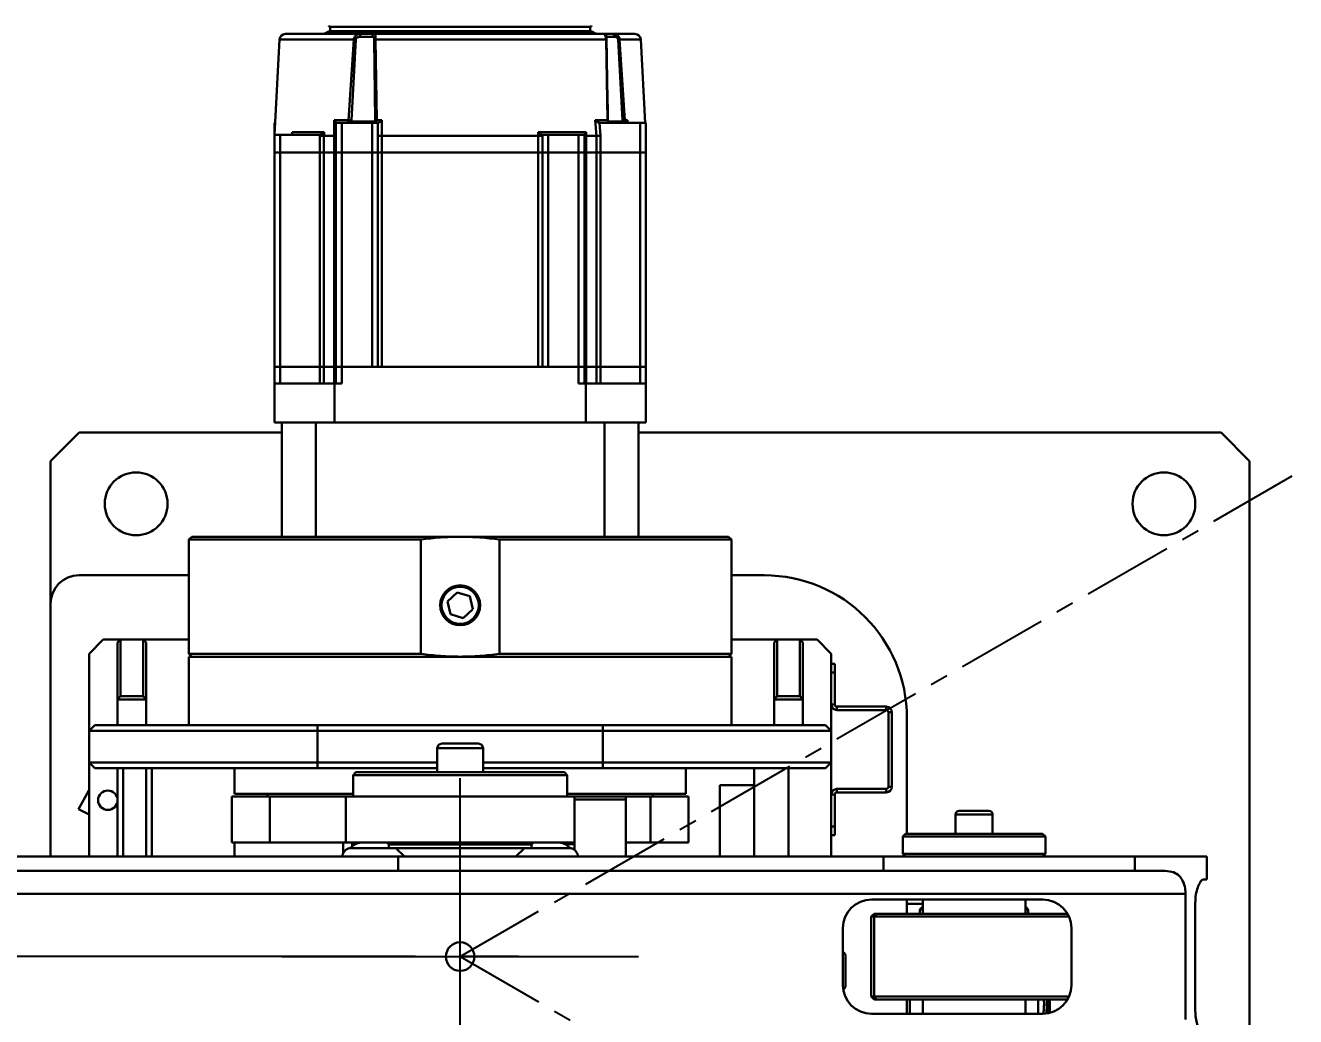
# Model space of a CAD drawing. Header units: millimetres. Extents: x 8 to 22425, y -1213 to 4973.
# Drawn here: x 17956.7 to 18401.6, y 1116.5 to 1463.5 of the extents above; entities that cross this region are included whole.
import ezdxf

# ---------------------------------------------------------------- set-up
doc = ezdxf.new("R2010")
doc.units = ezdxf.units.MM
doc.header["$PDSIZE"] = -1
doc.linetypes.add('CENTER', pattern=[50.8, 31.75, -6.35, 6.35, -6.35])
doc.styles.get("Standard").update_dxf_attribs({"font": 'hyswlongfangsong.ttf'})
doc.dimstyles.new('ISO-25', dxfattribs={"dimscale": 25, "dimtxt": 3.5, "dimasz": 1.6, "dimexe": 1.25, "dimexo": 0.625, "dimtad": 1, "dimdec": 0, "dimzin": 9, "dimdsep": 46, "dimtxsty": 'Standard', "dimcen": 2.5, "dimadec": 0, "dimazin": 2, "dimtfac": 1, "dimtdec": 0, "dimtofl": 0, "dimtmove": 0, "dimatfit": 3, "dimfxl": 1, "dimarcsym": 0})

# ---------------------------------------------------------------- blocks, each defined once
blk = doc.blocks.new('*D155')
at = {"color": 0, "lineweight": -2, "transparency": 16777216}
blk.add_line((17071.24, 1508.66), (16806.76, 1603.25), dxfattribs=at)
at = {"color": 0, "transparency": 16777216}
blk.add_solid([(16809, 1609.52), (16804.51, 1596.97), (16769.09, 1616.72)], dxfattribs=at)
at = {"layer": 'Defpoints', "color": 0, "transparency": 16777216}
for p in [(16769.09, 1616.72), (18108.99, 1137.54)]:
    blk.add_point(p, dxfattribs=at)
at = {"color": 0, "transparency": 16777216, "insert": (16977.82, 1605.13), "char_height": 87.5, "attachment_point": 5, "rotation": 340.3218}
blk.add_mtext('R1423', dxfattribs=at)
blk = doc.blocks.new('*D156')
at = {"color": 0, "lineweight": -2, "transparency": 16777216}
blk.add_line((18093.36, 1137.54), (17391.04, 1137.54), dxfattribs=at)
blk.add_arc((18108.99, 1137.54), 686.7, 33.33795, 176.66205, dxfattribs=at)
at = {"color": 0, "transparency": 16777216}
for points in [[(18688.36, 1518.43), (18677.01, 1511.43), (18703.68, 1480.89)], [(17430.12, 1177.33), (17416.79, 1177.72), (17422.29, 1137.54)]]:
    blk.add_solid(points, dxfattribs=at)
at = {"layer": 'Defpoints', "color": 0, "transparency": 16777216}
for p in [(19341.34, 1849.04), (18228.23, 1813.8), (18600.89, 1421.54), (18108.99, 1137.54), (18129.47, 1137.54)]:
    blk.add_point(p, dxfattribs=at)
at = {"color": 0, "transparency": 16777216, "insert": (17699.38, 1761.11), "char_height": 87.5, "attachment_point": 5, "rotation": 33.3}
blk.add_mtext('150°', dxfattribs=at)
blk = doc.blocks.new('*D157')
at = {"color": 0, "lineweight": -2, "transparency": 16777216}
blk.add_line((18093.36, 1137.54), (17395.92, 1137.54), dxfattribs=at)
blk.add_arc((18108.99, 1137.54), 681.81, 183.36185, 326.63815, dxfattribs=at)
at = {"color": 0, "transparency": 16777216}
for points in [[(17421.68, 1097.36), (17435.01, 1097.75), (17427.17, 1137.54)], [(18672.78, 766.09), (18684.12, 759.09), (18699.46, 796.63)]]:
    blk.add_solid(points, dxfattribs=at)
at = {"layer": 'Defpoints', "color": 0, "transparency": 16777216}
for p in [(18108.99, 1137.54), (18129.47, 1137.54), (18600.89, 853.54), (18227.38, 466.08), (19341.34, 426.04)]:
    blk.add_point(p, dxfattribs=at)
at = {"color": 0, "transparency": 16777216, "insert": (17761.79, 620.93), "char_height": 87.5, "attachment_point": 5, "rotation": 326.0959}
blk.add_mtext('150°', dxfattribs=at)
blk = doc.blocks.new('*D158')
at = {"color": 0, "lineweight": -2, "transparency": 16777216}
for p, q in [((17092, 1337.53), (17512.42, 1254.86)), ((18108.99, 1075.04), (18108.99, 1200.04)), ((18046.49, 1137.54), (18171.49, 1137.54))]:
    blk.add_line(p, q, dxfattribs=at)
at = {"color": 0, "transparency": 16777216}
blk.add_solid([(17513.7, 1261.4), (17511.13, 1248.32), (17551.66, 1247.14)], dxfattribs=at)
at = {"layer": 'Defpoints', "color": 0, "transparency": 16777216}
for p in [(17551.66, 1247.14), (18108.99, 1137.54)]:
    blk.add_point(p, dxfattribs=at)
at = {"color": 0, "transparency": 16777216, "insert": (17200.44, 1376.72), "char_height": 87.5, "attachment_point": 5, "rotation": 348.8745}
blk.add_mtext('R568', dxfattribs=at)

msp = doc.modelspace()

# ---------------------------------------------------------------- linework, layer by layer
at = {"color": 161, "linetype": 'Continuous', "lineweight": 30, "true_color": 0x67adff}
for p, q in [((18047.76, 1460.54), (18074.06, 1460.54)), ((18062.75, 1461.29), (18155.23, 1461.29)), ((18063.21, 1461.54), (18154.77, 1461.54)), ((18154.49, 1463.04), (18063.49, 1463.04)), ((18063.49, 1463.04), (18063.49, 1461.54)), ((18073.74, 1460.5), (18074.06, 1460.54)), ((18073.94, 1459.54), (18078.26, 1459.54)), ((18074.02, 1460.47), (18074.06, 1460.54)), ((18074.06, 1460.54), (18079.09, 1460.54)), ((18079.09, 1460.54), (18078.77, 1460.46)), ((18079.09, 1460.54), (18159.28, 1460.54)), ((18079.09, 1460.54), (18079.16, 1460.5)), ((18154.49, 1463.04), (18154.49, 1461.54)), ((18159.37, 1460.5), (18159.28, 1460.54)), ((18159.28, 1460.54), (18162.43, 1460.54)), ((18159.66, 1460.46), (18159.28, 1460.54)), ((18160.28, 1459.54), (18160.23, 1459.43)), ((18160.23, 1458.64), (18160.23, 1459.43)), ((18160.28, 1459.54), (18162.97, 1459.54)), ((18162.43, 1460.54), (18170.22, 1460.54)), ((18162.43, 1460.54), (18162.63, 1460.46)), ((18162.43, 1460.54), (18162.77, 1460.5)), ((18162.69, 1460.51), (18162.63, 1460.47)), ((18044.01, 1425.24), (18045.76, 1458.64)), ((18045.76, 1458.64), (18071.76, 1458.64)), ((18069.92, 1430.39), (18071.76, 1458.64)), ((18072.47, 1458.59), (18070.9, 1430.33)), ((18079.21, 1430.33), (18078.9, 1458.59)), ((18079.38, 1458.64), (18160.09, 1458.64)), ((18079.38, 1458.64), (18079.76, 1430.39)), ((18160.57, 1430.39), (18160.09, 1458.64)), ((18160.28, 1458.59), (18160.7, 1430.33)), ((18165.89, 1430.33), (18164.29, 1458.59)), ((18164.85, 1458.64), (18172.22, 1458.64)), ((18164.85, 1458.64), (18166.72, 1430.39)), ((18173.75, 1429.44), (18172.22, 1458.64)), ((18043.99, 1429.44), (18044.23, 1429.44)), ((18043.99, 1429.44), (18043.99, 1425.24)), ((18069.92, 1430.39), (18064.85, 1430.39)), ((18064.85, 1424.84), (18064.85, 1430.39)), ((18065.49, 1429.44), (18067.49, 1429.44)), ((18065.49, 1429.44), (18065.49, 1419.04)), ((18067.49, 1419.04), (18067.49, 1429.44)), ((18067.49, 1429.44), (18078.19, 1429.44)), ((18079.21, 1429.94), (18070.85, 1429.94)), ((18078.19, 1429.44), (18078.19, 1419.04)), ((18078.19, 1429.44), (18080.19, 1429.44)), ((18081.61, 1430.39), (18079.76, 1430.39)), ((18080.19, 1419.04), (18080.19, 1429.44)), ((18081.61, 1430.39), (18081.61, 1424.84)), ((18160.57, 1430.39), (18156.31, 1430.39)), ((18156.7, 1424.84), (18156.31, 1430.39)), ((18157.84, 1429.48), (18158.17, 1424.89)), ((18158.24, 1429.44), (18171.99, 1429.44)), ((18160.7, 1430.33), (18160.7, 1430.15)), ((18165.95, 1429.94), (18160.75, 1429.94)), ((18161.22, 1429.54), (18161.47, 1429.5)), ((18161.6, 1429.47), (18161.42, 1429.49)), ((18161.47, 1429.5), (18161.63, 1429.47)), ((18167.62, 1430.39), (18166.72, 1430.39)), ((18167.2, 1429.45), (18167.22, 1429.45)), ((18167.62, 1430.39), (18167.65, 1429.83)), ((18171.99, 1429.44), (18171.99, 1419.04)), ((18171.99, 1429.44), (18173.99, 1429.44)), ((18173.99, 1419.04), (18173.99, 1429.44)), ((18043.99, 1425.24), (18045.99, 1425.24)), ((18043.99, 1425.24), (18043.99, 1419.04)), ((18045.99, 1419.04), (18045.99, 1425.24)), ((18045.99, 1425.24), (18059.45, 1425.24)), ((18050.11, 1426.19), (18050.07, 1425.45)), ((18061.37, 1426.19), (18050.11, 1426.19)), ((18059.84, 1425.28), (18059.81, 1424.89)), ((18059.81, 1424.89), (18059.81, 1419.04)), ((18061.28, 1424.84), (18064.85, 1424.84)), ((18061.28, 1419.04), (18061.28, 1424.84)), ((18064.85, 1424.84), (18064.85, 1419.04)), ((18081.61, 1424.84), (18136.37, 1424.84)), ((18081.61, 1419.04), (18081.61, 1424.84)), ((18153.13, 1426.19), (18136.37, 1426.19)), ((18136.37, 1424.84), (18136.37, 1419.04)), ((18137.79, 1425.24), (18139.79, 1425.24)), ((18137.79, 1425.24), (18137.79, 1419.04)), ((18139.79, 1425.24), (18150.49, 1425.24)), ((18139.79, 1419.04), (18139.79, 1425.24)), ((18150.49, 1425.24), (18150.49, 1419.04)), ((18150.49, 1425.24), (18152.49, 1425.24)), ((18152.49, 1419.04), (18152.49, 1425.24)), ((18153.13, 1424.84), (18156.7, 1424.84)), ((18153.13, 1419.04), (18153.13, 1424.84)), ((18156.7, 1424.84), (18156.7, 1419.04)), ((18158.17, 1419.04), (18158.17, 1424.89)), ((18045.99, 1419.04), (18043.99, 1419.04)), ((18043.99, 1419.04), (18043.99, 1344.04)), ((18059.81, 1419.04), (18045.99, 1419.04)), ((18045.99, 1344.04), (18045.99, 1419.04)), ((18061.28, 1419.04), (18059.81, 1419.04)), ((18059.81, 1419.04), (18059.81, 1344.04)), ((18064.85, 1419.04), (18061.28, 1419.04)), ((18061.28, 1419.04), (18061.28, 1344.04)), ((18061.28, 1419.04), (18064.85, 1419.04)), ((18065.49, 1419.04), (18064.85, 1419.04)), ((18064.85, 1419.04), (18064.85, 1344.04)), ((18064.85, 1419.04), (18065.49, 1419.04)), ((18067.49, 1419.04), (18065.49, 1419.04)), ((18065.49, 1419.04), (18065.49, 1344.04)), ((18078.19, 1419.04), (18067.49, 1419.04)), ((18067.49, 1344.04), (18067.49, 1419.04)), ((18080.19, 1419.04), (18078.19, 1419.04)), ((18078.19, 1419.04), (18078.19, 1344.04)), ((18081.61, 1419.04), (18080.19, 1419.04)), ((18080.19, 1344.04), (18080.19, 1419.04)), ((18136.37, 1419.04), (18081.61, 1419.04)), ((18081.61, 1344.04), (18081.61, 1419.04)), ((18137.79, 1419.04), (18136.37, 1419.04)), ((18136.37, 1419.04), (18136.37, 1344.04)), ((18139.79, 1419.04), (18137.79, 1419.04)), ((18137.79, 1419.04), (18137.79, 1344.04)), ((18150.49, 1419.04), (18139.79, 1419.04)), ((18139.79, 1344.04), (18139.79, 1419.04)), ((18152.49, 1419.04), (18150.49, 1419.04)), ((18150.49, 1419.04), (18150.49, 1344.04)), ((18153.13, 1419.04), (18152.49, 1419.04)), ((18152.49, 1344.04), (18152.49, 1419.04)), ((18156.7, 1419.04), (18153.13, 1419.04)), ((18153.13, 1419.04), (18153.13, 1344.04)), ((18158.17, 1419.04), (18156.7, 1419.04)), ((18156.7, 1419.04), (18156.7, 1344.04)), ((18171.99, 1419.04), (18158.17, 1419.04)), ((18158.17, 1344.04), (18158.17, 1419.04)), ((18173.99, 1419.04), (18171.99, 1419.04)), ((18171.99, 1419.04), (18171.99, 1344.04)), ((18173.99, 1344.04), (18173.99, 1419.04)), ((18043.99, 1344.04), (18045.99, 1344.04)), ((18043.99, 1344.04), (18043.99, 1338.19)), ((18045.99, 1344.04), (18059.81, 1344.04)), ((18045.99, 1338.19), (18045.99, 1344.04)), ((18059.81, 1344.04), (18061.28, 1344.04)), ((18059.81, 1344.04), (18059.81, 1338.19)), ((18061.28, 1344.04), (18064.85, 1344.04)), ((18061.28, 1338.19), (18061.28, 1344.04)), ((18064.85, 1344.04), (18065.49, 1344.04)), ((18064.85, 1344.04), (18064.85, 1338.19)), ((18065.49, 1344.04), (18067.49, 1344.04)), ((18065.49, 1344.04), (18065.49, 1338.19)), ((18067.49, 1344.04), (18150.49, 1344.04)), ((18067.49, 1338.19), (18067.49, 1344.04)), ((18067.49, 1344.04), (18078.19, 1344.04)), ((18139.79, 1344.04), (18150.49, 1344.04)), ((18150.49, 1344.04), (18152.49, 1344.04)), ((18150.49, 1344.04), (18150.49, 1338.19)), ((18152.49, 1344.04), (18153.13, 1344.04)), ((18152.49, 1338.19), (18152.49, 1344.04)), ((18153.13, 1344.04), (18156.7, 1344.04)), ((18153.13, 1338.19), (18153.13, 1344.04)), ((18156.7, 1344.04), (18158.17, 1344.04)), ((18156.7, 1344.04), (18156.7, 1338.19)), ((18171.99, 1344.04), (18158.17, 1344.04)), ((18158.17, 1338.19), (18158.17, 1344.04)), ((18171.99, 1344.04), (18173.99, 1344.04)), ((18171.99, 1344.04), (18171.99, 1338.19)), ((18173.99, 1338.19), (18173.99, 1344.04)), ((18043.99, 1338.19), (18064.99, 1338.19)), ((18043.99, 1338.19), (18043.99, 1324.54)), ((18064.99, 1338.19), (18067.49, 1338.19)), ((18064.99, 1324.54), (18064.99, 1338.19)), ((18150.49, 1338.19), (18152.99, 1338.19)), ((18152.99, 1338.19), (18173.99, 1338.19)), ((18152.99, 1338.19), (18152.99, 1324.54)), ((18173.99, 1324.54), (18173.99, 1338.19)), ((18048.04, 1324.54), (18043.99, 1324.54)), ((18046.49, 1284.54), (18046.49, 1324.54)), ((18048.04, 1324.54), (18052.6, 1324.54)), ((18064.99, 1324.54), (18052.6, 1324.54)), ((18058.49, 1324.54), (18058.49, 1284.54)), ((18064.99, 1324.54), (18152.99, 1324.54)), ((18165.38, 1324.54), (18152.99, 1324.54)), ((18159.49, 1284.54), (18159.49, 1324.54)), ((18165.38, 1324.54), (18169.94, 1324.54)), ((18173.99, 1324.54), (18169.94, 1324.54)), ((18171.49, 1324.54), (18171.49, 1284.54)), ((17975.49, 1321.04), (17965.49, 1311.04)), ((18046.49, 1321.04), (17975.49, 1321.04)), ((18375.49, 1321.04), (18171.49, 1321.04)), ((18385.49, 1311.04), (18375.49, 1321.04)), ((17965.49, 1311.04), (17965.49, 1261.04)), ((18385.49, 1073.54), (18385.49, 1311.04)), ((18014.99, 1284.54), (18013.99, 1283.54)), ((18013.99, 1283.54), (18013.99, 1243.54)), ((18095.24, 1283.54), (18013.99, 1283.54)), ((18014.99, 1284.54), (18108.99, 1284.54)), ((18095.24, 1283.54), (18095.24, 1243.54)), ((18108.99, 1284.54), (18202.99, 1284.54)), ((18203.99, 1283.54), (18122.74, 1283.54)), ((18122.74, 1243.54), (18122.74, 1283.54)), ((18203.99, 1283.54), (18202.99, 1284.54)), ((18203.99, 1243.54), (18203.99, 1283.54)), ((18013.99, 1271.04), (17975.49, 1271.04)), ((18215.49, 1271.04), (18203.99, 1271.04)), ((18107.97, 1265.04), (18104.58, 1261.91)), ((18112.38, 1263.67), (18107.97, 1265.04)), ((18113.4, 1259.17), (18112.38, 1263.67)), ((17965.49, 1261.04), (17965.49, 1172.54)), ((18104.58, 1261.91), (18105.6, 1257.4)), ((18110.01, 1256.03), (18113.4, 1259.17)), ((18105.6, 1257.4), (18110.01, 1256.03)), ((17983.99, 1248.54), (17978.99, 1243.54)), ((18013.99, 1248.54), (17983.99, 1248.54)), ((17988.99, 1247.53), (17989.99, 1248.54)), ((17988.99, 1227.53), (17988.99, 1247.53)), ((17989.99, 1248.54), (17989.99, 1228.68)), ((17989.99, 1248.54), (17997.99, 1248.54)), ((17997.99, 1248.54), (17998.99, 1247.53)), ((17997.99, 1228.68), (17997.99, 1248.54)), ((17998.99, 1247.53), (17998.99, 1227.53)), ((18233.99, 1248.54), (18203.99, 1248.54)), ((18218.99, 1247.53), (18219.99, 1248.54)), ((18218.99, 1227.53), (18218.99, 1247.53)), ((18219.99, 1248.54), (18219.99, 1228.68)), ((18219.99, 1248.54), (18227.99, 1248.54)), ((18227.99, 1248.54), (18228.99, 1247.53)), ((18227.99, 1228.68), (18227.99, 1248.54)), ((18228.99, 1247.53), (18228.99, 1227.53)), ((18238.99, 1243.54), (18233.99, 1248.54)), ((17978.99, 1243.54), (17978.99, 1216.54)), ((18013.99, 1243.54), (18014.99, 1242.54)), ((18013.99, 1243.54), (18095.24, 1243.54)), ((18013.99, 1242.54), (18013.99, 1218.54)), ((18173.05, 1242.54), (18013.99, 1242.54)), ((18122.74, 1243.54), (18203.99, 1243.54)), ((18203.99, 1242.54), (18173.05, 1242.54)), ((18202.99, 1242.54), (18203.99, 1243.54)), ((18203.99, 1218.54), (18203.99, 1242.54)), ((18238.99, 1216.54), (18238.99, 1243.54)), ((18238.99, 1240.04), (18240.19, 1240.04)), ((18240.19, 1237.04), (18238.99, 1237.04)), ((18240.19, 1240.04), (18240.19, 1237.04)), ((18240.19, 1225.78), (18240.19, 1237.04)), ((17989, 1227.54), (17989.99, 1228.68)), ((17989.99, 1228.68), (17997.99, 1228.68)), ((17997.99, 1228.68), (17998.98, 1227.54)), ((18219, 1227.54), (18219.99, 1228.68)), ((18219.99, 1228.68), (18227.99, 1228.68)), ((18227.99, 1228.68), (18228.98, 1227.54)), ((17989, 1227.54), (17988.99, 1227.53)), ((17988.99, 1218.54), (17988.99, 1227.53)), ((17998.98, 1227.54), (17989, 1227.54)), ((17998.99, 1227.53), (17998.98, 1227.54)), ((17998.99, 1218.54), (17998.99, 1227.53)), ((18219, 1227.54), (18218.99, 1227.53)), ((18218.99, 1218.54), (18218.99, 1227.53)), ((18228.98, 1227.54), (18219, 1227.54)), ((18228.99, 1227.53), (18228.98, 1227.54)), ((18228.99, 1218.54), (18228.99, 1227.53)), ((18238.99, 1225.78), (18240.19, 1225.78)), ((18240.93, 1225.04), (18240.93, 1223.84)), ((18258.25, 1225.04), (18240.93, 1225.04)), ((18258.25, 1223.84), (18240.93, 1223.84)), ((18258.25, 1223.84), (18258.25, 1225.04)), ((18260.19, 1223.1), (18258.99, 1223.1)), ((18258.99, 1196.98), (18258.99, 1223.1)), ((18260.19, 1196.98), (18260.19, 1223.1)), ((18265.49, 1180.54), (18265.49, 1221.04)), ((17980.99, 1218.54), (17978.99, 1216.54)), ((17978.99, 1205.54), (17978.99, 1216.54)), ((18058.99, 1216.54), (17978.99, 1216.54)), ((17980.99, 1218.54), (18058.99, 1218.54)), ((18058.99, 1218.54), (18158.99, 1218.54)), ((18058.99, 1218.54), (18058.99, 1216.54)), ((18058.99, 1216.54), (18058.99, 1205.54)), ((18158.99, 1216.54), (18058.99, 1216.54)), ((18158.99, 1218.54), (18158.99, 1216.54)), ((18158.99, 1218.54), (18236.99, 1218.54)), ((18158.99, 1205.54), (18158.99, 1216.54)), ((18238.99, 1216.54), (18158.99, 1216.54)), ((18236.99, 1218.54), (18238.99, 1216.54)), ((18238.99, 1216.54), (18238.99, 1205.54)), ((18100.99, 1210.52), (18100.99, 1202.09)), ((18116.99, 1210.52), (18100.99, 1210.52)), ((18102.56, 1212.09), (18115.42, 1212.09)), ((18116.99, 1202.09), (18116.99, 1210.52)), ((17978.99, 1205.54), (17978.99, 1172.54)), ((17978.99, 1205.54), (18058.99, 1205.54)), ((17978.99, 1205.54), (17980.99, 1203.54)), ((18058.99, 1203.54), (17980.99, 1203.54)), ((17988.99, 1172.54), (17988.99, 1203.54)), ((17990.99, 1203.54), (17990.99, 1172.54)), ((17998.99, 1172.54), (17998.99, 1203.54)), ((18000.99, 1203.54), (18000.99, 1172.54)), ((18029.99, 1203.54), (18029.99, 1194.54)), ((18058.99, 1205.54), (18100.99, 1205.54)), ((18058.99, 1205.54), (18058.99, 1203.54)), ((18100.99, 1203.54), (18058.99, 1203.54)), ((18072.49, 1202.09), (18071.49, 1201.09)), ((18072.49, 1202.09), (18112.79, 1202.09)), ((18112.79, 1202.09), (18145.49, 1202.09)), ((18116.99, 1205.54), (18158.99, 1205.54)), ((18158.99, 1203.54), (18116.99, 1203.54)), ((18146.49, 1201.09), (18145.49, 1202.09)), ((18158.99, 1205.54), (18158.99, 1203.54)), ((18158.99, 1205.54), (18238.99, 1205.54)), ((18236.99, 1203.54), (18158.99, 1203.54)), ((18187.99, 1194.54), (18187.99, 1203.54)), ((18211.99, 1203.54), (18211.99, 1172.54)), ((18223.99, 1203.54), (18223.99, 1172.54)), ((18238.99, 1205.54), (18236.99, 1203.54)), ((18238.99, 1172.54), (18238.99, 1205.54)), ((18071.49, 1201.09), (18071.49, 1193.54)), ((18112.9, 1201.09), (18071.49, 1201.09)), ((18146.49, 1201.09), (18112.9, 1201.09)), ((18146.49, 1193.54), (18146.49, 1201.09)), ((18199.99, 1172.54), (18199.99, 1197.54)), ((18199.99, 1197.54), (18211.99, 1197.54)), ((18211.99, 1172.54), (18211.99, 1197.54)), ((18258.99, 1196.98), (18260.19, 1196.98)), ((18028.99, 1177.54), (18028.99, 1193.54)), ((18028.99, 1193.54), (18042.32, 1193.54)), ((18071.49, 1194.54), (18029.99, 1194.54)), ((18041.49, 1194.54), (18041.49, 1193.54)), ((18042.32, 1193.54), (18042.32, 1177.54)), ((18042.32, 1193.54), (18068.99, 1193.54)), ((18068.99, 1177.54), (18068.99, 1193.54)), ((18068.99, 1193.54), (18148.99, 1193.54)), ((18162.26, 1194.54), (18146.49, 1194.54)), ((18148.99, 1193.54), (18148.99, 1177.54)), ((18148.99, 1193.54), (18166.99, 1193.54)), ((18166.99, 1192.54), (18148.99, 1192.54)), ((18187.99, 1194.54), (18162.26, 1194.54)), ((18175.66, 1193.54), (18166.99, 1193.54)), ((18166.99, 1193.54), (18166.99, 1192.54)), ((18166.99, 1192.54), (18166.99, 1172.54)), ((18175.66, 1177.54), (18175.66, 1193.54)), ((18175.66, 1193.54), (18188.99, 1193.54)), ((18176.49, 1193.54), (18176.49, 1194.54)), ((18188.99, 1193.54), (18188.99, 1177.54)), ((18240.19, 1194.3), (18238.99, 1194.3)), ((18240.19, 1183.04), (18240.19, 1194.3)), ((18240.93, 1196.24), (18240.93, 1195.04)), ((18240.93, 1196.24), (18258.25, 1196.24)), ((18240.93, 1195.04), (18258.25, 1195.04)), ((18258.25, 1195.04), (18258.25, 1196.24)), ((17975.34, 1189.14), (17978.99, 1187.28)), ((18283.76, 1188.54), (18289.93, 1188.54)), ((18289.93, 1188.54), (18294.22, 1188.54)), ((18282.49, 1187.27), (18282.49, 1180.54)), ((18290.16, 1187.27), (18282.49, 1187.27)), ((18295.49, 1187.27), (18290.16, 1187.27)), ((18295.49, 1180.54), (18295.49, 1187.27)), ((18238.99, 1183.04), (18240.19, 1183.04)), ((18240.19, 1180.04), (18238.99, 1180.04)), ((18240.19, 1183.04), (18240.19, 1180.04)), ((18264.99, 1180.54), (18263.99, 1179.54)), ((18263.99, 1179.54), (18263.99, 1173.54)), ((18308.48, 1179.54), (18263.99, 1179.54)), ((18264.99, 1180.54), (18307.7, 1180.54)), ((18307.7, 1180.54), (18312.99, 1180.54)), ((18313.99, 1179.54), (18308.48, 1179.54)), ((18313.99, 1179.54), (18312.99, 1180.54)), ((18313.99, 1173.54), (18313.99, 1179.54)), ((18042.32, 1177.54), (18028.99, 1177.54)), ((18029.99, 1177.54), (18029.99, 1172.54)), ((18042.32, 1177.54), (18068.99, 1177.54)), ((18068.04, 1173.58), (18068.04, 1177.54)), ((18148.99, 1177.54), (18068.99, 1177.54)), ((18070.26, 1175.54), (18083.99, 1175.54)), ((18070.99, 1176.94), (18072.23, 1176.6)), ((18072.37, 1176.94), (18070.99, 1176.94)), ((18071.15, 1176.15), (18071.15, 1177.54)), ((18083.99, 1176.74), (18083.99, 1175.54)), ((18133.99, 1176.74), (18083.99, 1176.74)), ((18133.99, 1175.54), (18083.99, 1175.54)), ((18086.49, 1175.54), (18089.49, 1172.54)), ((18128.49, 1172.54), (18131.49, 1175.54)), ((18133.99, 1175.54), (18133.99, 1176.74)), ((18133.99, 1175.54), (18147.72, 1175.54)), ((18145.6, 1176.94), (18146.58, 1176.94)), ((18146.58, 1176.94), (18148.99, 1176.94)), ((18148.99, 1177.54), (18148.99, 1174.98)), ((18175.66, 1177.54), (18166.99, 1177.54)), ((18188.99, 1177.54), (18175.66, 1177.54)), ((17406.45, 1172.54), (18087.29, 1172.54)), ((18087.29, 1167.54), (18087.29, 1172.54)), ((18087.29, 1172.54), (18257.29, 1172.54)), ((18257.29, 1167.54), (18257.29, 1172.54)), ((18257.29, 1172.54), (18345.28, 1172.54)), ((18263.99, 1173.54), (18264.99, 1172.54)), ((18263.99, 1173.54), (18308.48, 1173.54)), ((18308.48, 1173.54), (18313.99, 1173.54)), ((18312.99, 1172.54), (18313.99, 1173.54)), ((18345.28, 1167.54), (18345.28, 1172.54)), ((18345.28, 1172.54), (18370.49, 1172.54)), ((18370.49, 1164.54), (18370.49, 1172.54)), ((17436.03, 1167.54), (18087.29, 1167.54)), ((18087.29, 1167.54), (18257.29, 1167.54)), ((18257.29, 1167.54), (18345.28, 1167.54)), ((18345.28, 1167.54), (18355.96, 1167.54)), ((18370.49, 1164.54), (18369.3, 1164.54)), ((17390.53, 1159.54), (18363.06, 1159.54)), ((18313.06, 1157.54), (18253.06, 1157.54)), ((18265.49, 1152.54), (18265.49, 1157.54)), ((18270.99, 1157.54), (18270.99, 1152.54)), ((18306.99, 1152.54), (18306.99, 1157.54)), ((18363.06, 1159.54), (18363.06, 1115.54)), ((18253.99, 1152.54), (18252.99, 1151.54)), ((18254.99, 1152.54), (18253.99, 1151.54)), ((18253.99, 1152.54), (18254.99, 1152.54)), ((18254.99, 1152.54), (18321.72, 1152.54)), ((18265.49, 1156.04), (18270.99, 1156.04)), ((18270.99, 1155.04), (18269.99, 1154.04)), ((18269.99, 1154.04), (18269.99, 1152.54)), ((18270.99, 1154.04), (18269.99, 1154.04)), ((18307.99, 1154.04), (18306.99, 1155.04)), ((18307.99, 1154.04), (18306.99, 1154.04)), ((18307.99, 1152.54), (18307.99, 1154.04)), ((18366.49, 1156.54), (18366.49, 1118.54)), ((18252.99, 1151.54), (18252.99, 1123.54)), ((18253.99, 1151.54), (18252.99, 1151.54)), ((18253.99, 1151.54), (18253.99, 1123.54)), ((18322.23, 1151.54), (18253.99, 1151.54)), ((18243.06, 1147.54), (18243.06, 1127.54)), ((18323.06, 1127.54), (18323.06, 1147.54)), ((18108.99, 1137.54), (18129.47, 1137.54)), ((18243.99, 1137.77), (18243.99, 1127.31)), ((18252.99, 1123.54), (18253.99, 1122.54)), ((18252.99, 1123.54), (18253.99, 1123.54)), ((18253.99, 1123.54), (18254.99, 1122.54)), ((18253.99, 1123.54), (18322.23, 1123.54)), ((18254.99, 1122.54), (18253.99, 1122.54)), ((18321.72, 1122.54), (18254.99, 1122.54)), ((18265.49, 1117.54), (18265.49, 1122.54)), ((18266.49, 1122.54), (18266.49, 1117.54)), ((18270.99, 1122.54), (18270.99, 1117.54)), ((18306.99, 1117.54), (18306.99, 1122.54)), ((18311.49, 1117.54), (18311.49, 1122.54)), ((18315.49, 1117.84), (18315.49, 1122.54)), ((18253.06, 1117.54), (18313.06, 1117.54))]:
    msp.add_line(p, q, dxfattribs=at)
at = {"color": 1, "linetype": 'CENTER'}
for q in [(18600.89, 1421.54), (18600.89, 853.54)]:
    msp.add_line((18108.99, 1137.54), q, dxfattribs=at)
at = {"color": 161, "linetype": 'Continuous', "lineweight": 30, "true_color": 0x67adff, "flags": 128}
for points in [[(18061.37, 1426.19), (18061.32, 1425.43), (18061.28, 1424.84)], [(18136.37, 1426.19), (18136.37, 1425.43), (18136.37, 1424.84)], [(17978.99, 1195.87), (17978.87, 1195.66), (17975.34, 1189.14)]]:
    msp.add_lwpolyline(points, dxfattribs=at)
at = {"color": 161, "linetype": 'Continuous', "lineweight": 30, "true_color": 0x67adff}
for centre, radius in [((17995.49, 1296.04), 11), ((18355.49, 1296.04), 11), ((18108.99, 1260.54), 7), ((18108.99, 1260.54), 6.5), ((17985.58, 1192.29), 3.4), ((18108.99, 1137.54), 5)]:
    msp.add_circle(centre, radius, dxfattribs=at)
at = {"lineweight": 30}
msp.add_arc((18108.99, 1137.54), 568, 30, 330, dxfattribs=at)
at = {"color": 161, "linetype": 'Continuous', "lineweight": 30, "true_color": 0x67adff}
for centre, radius, start, end in [((18047.76, 1458.54), 2, 90, 177), ((18060.12, 1465.54), 5, 270, 301.7883), ((18065.39, 1457.04), 5, 115.8419, 121.7883), ((18063.49, 1463.54), 0.5, 180, 270), ((18154.49, 1463.54), 0.5, 270, 0), ((18152.59, 1457.04), 5, 58.2117, 64.1581), ((18157.86, 1465.54), 5, 238.2117, 270), ((18170.22, 1458.54), 2, 3, 90), ((17975.49, 1261.04), 10, 90, 180), ((18215.49, 1221.04), 50, 0, 90), ((18240.93, 1225.78), 1.94, 180, 270), ((18240.93, 1225.78), 0.737, 180, 270), ((18258.25, 1223.1), 1.94, 0, 90), ((18258.25, 1223.1), 0.737, 0, 90), ((18102.56, 1210.52), 1.57, 90, 180), ((18115.42, 1210.52), 1.57, 0, 90), ((18258.25, 1196.98), 0.737, 270, 0), ((18258.25, 1196.98), 1.94, 270, 0), ((18240.93, 1194.3), 1.94, 90, 180), ((18240.93, 1194.3), 0.737, 90, 180), ((18283.76, 1187.27), 1.27, 90, 180), ((18294.22, 1187.27), 1.27, 0, 90), ((18071.26, 1172.04), 3.64, 106.0288, 172.1844), ((18074.99, 1171.54), 6, 90, 138.1897), ((18084.71, 1178.51), 1.78, 213.3187, 270), ((18090.85, 1178.06), 1.32, 203.1208, 265.5504), ((18133.26, 1178.51), 1.77, 270, 326.6813), ((18142.99, 1171.54), 6, 41.8103, 90), ((18146.72, 1172.04), 3.64, 7.8156, 73.9712), ((18253.06, 1147.54), 10, 90, 180), ((18313.06, 1147.54), 10, 0, 90), ((18242.72, 1137.77), 1.27, 0, 74.2411), ((18253.06, 1127.54), 10, 180, 270), ((18242.72, 1127.31), 1.27, 290.5653, 0), ((18313.06, 1127.54), 10, 270, 0), ((18284.99, 1121.04), 28.5, 352.9459, 3.017), ((18284.99, 1121.04), 29.5, 353.3336, 2.9146), ((18284.99, 1121.04), 30, 353.5927, 2.866)]:
    msp.add_arc(centre, radius, start, end, dxfattribs=at)
for points, knots in [([(18071.76, 1458.64), (18071.78, 1458.81), (18071.83, 1459.16), (18072.05, 1459.59), (18072.34, 1459.94), (18072.75, 1460.25), (18073.23, 1460.46), (18073.6, 1460.49), (18073.74, 1460.5)], [0, 0, 0, 0, 0.166157, 0.334514, 0.477452, 0.624386, 0.859846, 1, 1, 1, 1]), ([(18072.47, 1458.59), (18072.48, 1458.66), (18072.5, 1458.79), (18072.59, 1458.98), (18072.72, 1459.15), (18072.97, 1459.35), (18073.39, 1459.51), (18073.75, 1459.53), (18073.94, 1459.54)], [0, 0, 0, 0, 0.102707, 0.2073371, 0.321204, 0.439273, 0.6946996, 1, 1, 1, 1]), ([(18074.03, 1460.47), (18073.99, 1460.49), (18073.93, 1460.51), (18073.86, 1460.51), (18073.85, 1460.51)], [0, 0, 0, 0, 0.818422, 1, 1, 1, 1]), ([(18073.94, 1459.54), (18073.95, 1459.67), (18073.95, 1459.93), (18073.98, 1460.25), (18074, 1460.44), (18074.02, 1460.47), (18074.02, 1460.47)], [0, 0, 0, 0, 0.324901, 0.649769, 0.97466, 1, 1, 1, 1]), ([(18078.77, 1460.46), (18078.68, 1460.4), (18078.48, 1460.27), (18078.29, 1459.93), (18078.27, 1459.67), (18078.26, 1459.54)], [0, 0, 0, 0, 0.333338, 0.666666, 1, 1, 1, 1]), ([(18078.9, 1458.59), (18078.89, 1458.68), (18078.88, 1458.85), (18078.84, 1459.07), (18078.77, 1459.24), (18078.67, 1459.4), (18078.5, 1459.52), (18078.34, 1459.53), (18078.26, 1459.54)], [0, 0, 0, 0, 0.137865, 0.270342, 0.391768, 0.521555, 0.742412, 1, 1, 1, 1]), ([(18079.18, 1460.52), (18079.12, 1460.52), (18078.99, 1460.52), (18078.85, 1460.49), (18078.79, 1460.47)], [0, 0, 0, 0, 0.488648, 1, 1, 1, 1]), ([(18079.16, 1460.5), (18079.19, 1460.49), (18079.27, 1460.46), (18079.33, 1460.25), (18079.36, 1459.91), (18079.37, 1459.54), (18079.38, 1459.11), (18079.38, 1458.8), (18079.38, 1458.64)], [0, 0, 0, 0, 0.139222, 0.375437, 0.537424, 0.694095, 0.847531, 1, 1, 1, 1]), ([(18159.65, 1460.47), (18159.59, 1460.49), (18159.49, 1460.52), (18159.4, 1460.52), (18159.35, 1460.52)], [0, 0, 0, 0, 0.511868, 1, 1, 1, 1]), ([(18160.09, 1458.64), (18160.08, 1458.81), (18160.06, 1459.16), (18159.96, 1459.59), (18159.83, 1459.94), (18159.67, 1460.25), (18159.49, 1460.46), (18159.4, 1460.49), (18159.37, 1460.5)], [0, 0, 0, 0, 0.166138, 0.334482, 0.477401, 0.624332, 0.859792, 1, 1, 1, 1]), ([(18160.28, 1459.54), (18160.26, 1459.67), (18160.23, 1459.93), (18160, 1460.27), (18159.78, 1460.4), (18159.66, 1460.46)], [0, 0, 0, 0, 0.3333399, 0.6666764, 1, 1, 1, 1]), ([(18160.28, 1458.61), (18160.28, 1458.75), (18160.27, 1459), (18160.25, 1459.27), (18160.23, 1459.41), (18160.23, 1459.42), (18160.23, 1459.43)], [0, 0, 0, 0, 0.301848, 0.565379, 0.798291, 1, 1, 1, 1]), ([(18162.63, 1460.46), (18162.7, 1460.4), (18162.82, 1460.27), (18162.95, 1459.93), (18162.96, 1459.67), (18162.97, 1459.54)], [0, 0, 0, 0, 0.333345, 0.666665, 1, 1, 1, 1]), ([(18162.77, 1460.5), (18162.9, 1460.49), (18163.28, 1460.46), (18163.79, 1460.25), (18164.26, 1459.91), (18164.57, 1459.54), (18164.79, 1459.11), (18164.83, 1458.8), (18164.85, 1458.64)], [0, 0, 0, 0, 0.136487, 0.373462, 0.535956, 0.693129, 0.847046, 1, 1, 1, 1]), ([(18164.29, 1458.59), (18164.28, 1458.68), (18164.25, 1458.85), (18164.12, 1459.07), (18163.96, 1459.24), (18163.72, 1459.4), (18163.37, 1459.52), (18163.11, 1459.53), (18162.97, 1459.54)], [0, 0, 0, 0, 0.137862, 0.27034, 0.391766, 0.521566, 0.74242, 1, 1, 1, 1]), ([(18072.47, 1458.59), (18072.41, 1458.6), (18072.28, 1458.61), (18072.1, 1458.62), (18071.92, 1458.63), (18071.81, 1458.64), (18071.76, 1458.64)], [0, 0, 0, 0, 0.247896, 0.500008, 0.752133, 1, 1, 1, 1]), ([(18078.9, 1458.59), (18078.92, 1458.6), (18078.97, 1458.61), (18079.08, 1458.62), (18079.21, 1458.63), (18079.32, 1458.64), (18079.38, 1458.64)], [0, 0, 0, 0, 0.247788, 0.499995, 0.752238, 1, 1, 1, 1]), ([(18160.27, 1458.61), (18160.27, 1458.61), (18160.26, 1458.62), (18160.2, 1458.63), (18160.13, 1458.64), (18160.09, 1458.64)], [0, 0, 0, 0, 0.2552, 0.630756, 1, 1, 1, 1]), ([(18160.28, 1458.59), (18160.29, 1458.6), (18160.29, 1458.6), (18160.28, 1458.61), (18160.27, 1458.61)], [0, 0, 0, 0, 0.754161, 1, 1, 1, 1]), ([(18160.77, 1430.36), (18160.68, 1434.62), (18160.46, 1444.04), (18160.34, 1453.46), (18160.28, 1458.61)], [0, 0, 0, 0, 0.452506, 1, 1, 1, 1]), ([(18164.29, 1458.59), (18164.35, 1458.6), (18164.47, 1458.61), (18164.62, 1458.62), (18164.76, 1458.63), (18164.82, 1458.64), (18164.85, 1458.64)], [0, 0, 0, 0, 0.247729, 0.499962, 0.7522, 1, 1, 1, 1]), ([(18064.85, 1430.39), (18065.03, 1430.19), (18065.3, 1429.9), (18065.46, 1429.6), (18065.48, 1429.52), (18065.49, 1429.48)], [0, 0, 0, 0, 0.54514, 0.792178, 1, 1, 1, 1]), ([(18069.88, 1429.47), (18069.86, 1429.47), (18069.81, 1429.49), (18069.77, 1429.6), (18069.77, 1429.76), (18069.79, 1429.9), (18069.82, 1430.04), (18069.85, 1430.14), (18069.87, 1430.19)], [0, 0, 0, 0, 0.194459, 0.505441, 0.647337, 0.774043, 0.887833, 1, 1, 1, 1]), ([(18069.87, 1430.19), (18069.88, 1430.22), (18069.9, 1430.29), (18069.91, 1430.35), (18069.92, 1430.39)], [0, 0, 0, 0, 0.5092701, 1, 1, 1, 1]), ([(18070.85, 1429.94), (18070.77, 1429.96), (18070.61, 1430.01), (18070.34, 1430.09), (18070.09, 1430.15), (18069.94, 1430.18), (18069.87, 1430.19)], [0, 0, 0, 0, 0.245445, 0.49999, 0.754537, 1, 1, 1, 1]), ([(18070.9, 1430.33), (18070.82, 1430.34), (18070.66, 1430.35), (18070.39, 1430.36), (18070.13, 1430.38), (18069.99, 1430.38), (18069.92, 1430.39)], [0, 0, 0, 0, 0.246172, 0.499996, 0.753816, 1, 1, 1, 1]), ([(18070.85, 1429.94), (18070.82, 1429.9), (18070.76, 1429.82), (18070.62, 1429.68), (18070.38, 1429.5), (18070.19, 1429.49), (18070.07, 1429.47)], [0, 0, 0, 0, 0.117058, 0.241464, 0.517927, 1, 1, 1, 1]), ([(18070.9, 1430.33), (18070.9, 1430.26), (18070.89, 1430.13), (18070.86, 1430), (18070.85, 1429.94)], [0, 0, 0, 0, 0.561171, 1, 1, 1, 1]), ([(18078.62, 1429.44), (18078.79, 1429.45), (18079.1, 1429.47), (18079.44, 1429.61), (18079.63, 1429.76), (18079.73, 1429.9), (18079.78, 1430.04), (18079.78, 1430.14), (18079.77, 1430.19)], [0, 0, 0, 0, 0.325926, 0.578561, 0.700014, 0.807554, 0.907289, 1, 1, 1, 1]), ([(18078.62, 1429.44), (18078.73, 1429.44), (18078.94, 1429.45), (18079.08, 1429.61), (18079.15, 1429.68)], [0, 0, 0, 0, 0.544098, 1, 1, 1, 1]), ([(18079.15, 1429.68), (18079.17, 1429.72), (18079.21, 1429.79), (18079.21, 1429.89), (18079.21, 1429.94)], [0, 0, 0, 0, 0.523838, 1, 1, 1, 1]), ([(18079.21, 1430.33), (18079.22, 1430.34), (18079.24, 1430.35), (18079.36, 1430.36), (18079.53, 1430.38), (18079.68, 1430.38), (18079.76, 1430.39)], [0, 0, 0, 0, 0.246153, 0.499971, 0.753821, 1, 1, 1, 1]), ([(18079.21, 1429.94), (18079.21, 1430.01), (18079.21, 1430.14), (18079.21, 1430.28), (18079.21, 1430.33)], [0, 0, 0, 0, 0.558565, 1, 1, 1, 1]), ([(18079.21, 1429.94), (18079.22, 1429.96), (18079.24, 1430.01), (18079.37, 1430.09), (18079.54, 1430.15), (18079.7, 1430.18), (18079.77, 1430.19)], [0, 0, 0, 0, 0.2454309, 0.4999871, 0.7545648, 1, 1, 1, 1]), ([(18079.76, 1430.39), (18079.76, 1430.35), (18079.76, 1430.29), (18079.77, 1430.22), (18079.77, 1430.19)], [0, 0, 0, 0, 0.490718, 1, 1, 1, 1]), ([(18080.31, 1429.44), (18080.34, 1429.44), (18080.4, 1429.45), (18080.53, 1429.5), (18080.68, 1429.58), (18080.9, 1429.73), (18081.24, 1429.99), (18081.47, 1430.24), (18081.61, 1430.39)], [0, 0, 0, 0, 0.0970149, 0.2000777, 0.3114626, 0.4329845, 0.6629153, 1, 1, 1, 1]), ([(18156.31, 1430.39), (18156.54, 1430.19), (18156.87, 1429.9), (18157.43, 1429.6), (18157.71, 1429.52), (18157.84, 1429.48)], [0, 0, 0, 0, 0.5451332, 0.792191, 1, 1, 1, 1]), ([(18157.84, 1429.48), (18157.91, 1429.47), (18158.04, 1429.44), (18158.18, 1429.44), (18158.24, 1429.44)], [0, 0, 0, 0, 0.556058, 1, 1, 1, 1]), ([(18160.57, 1430.19), (18160.57, 1430.22), (18160.57, 1430.29), (18160.57, 1430.35), (18160.57, 1430.39)], [0, 0, 0, 0, 0.509247, 1, 1, 1, 1]), ([(18160.7, 1430.33), (18160.72, 1430.34), (18160.78, 1430.35), (18160.78, 1430.36), (18160.71, 1430.38), (18160.62, 1430.38), (18160.57, 1430.39)], [0, 0, 0, 0, 0.246155, 0.500017, 0.753861, 1, 1, 1, 1]), ([(18160.79, 1430.01), (18160.79, 1430.04), (18160.8, 1430.09), (18160.72, 1430.15), (18160.62, 1430.18), (18160.57, 1430.19)], [0, 0, 0, 0, 0.337376, 0.674714, 1, 1, 1, 1]), ([(18161.42, 1429.49), (18161.39, 1429.49), (18161.22, 1429.5), (18161, 1429.61), (18160.78, 1429.76), (18160.66, 1429.9), (18160.59, 1430.04), (18160.58, 1430.14), (18160.57, 1430.19)], [0, 0, 0, 0, 0.073059, 0.430894, 0.594193, 0.739986, 0.870925, 1, 1, 1, 1]), ([(18161.41, 1429.49), (18161.32, 1429.53), (18161.15, 1429.58), (18160.95, 1429.73), (18160.83, 1429.9), (18160.8, 1430.02), (18160.79, 1430.07)], [0, 0, 0, 0, 0.299406, 0.564804, 0.794838, 1, 1, 1, 1]), ([(18165.89, 1430.33), (18165.97, 1430.34), (18166.14, 1430.35), (18166.38, 1430.36), (18166.58, 1430.38), (18166.67, 1430.38), (18166.72, 1430.39)], [0, 0, 0, 0, 0.246166, 0.499998, 0.753806, 1, 1, 1, 1]), ([(18165.95, 1429.94), (18165.93, 1430.01), (18165.9, 1430.14), (18165.89, 1430.28), (18165.89, 1430.33)], [0, 0, 0, 0, 0.5585589, 1, 1, 1, 1]), ([(18165.95, 1429.94), (18166.03, 1429.96), (18166.2, 1430.01), (18166.43, 1430.09), (18166.63, 1430.15), (18166.72, 1430.18), (18166.76, 1430.19)], [0, 0, 0, 0, 0.245456, 0.49999, 0.754528, 1, 1, 1, 1]), ([(18167.26, 1429.44), (18167, 1429.45), (18166.63, 1429.48), (18166.23, 1429.68), (18166.05, 1429.82), (18165.98, 1429.9), (18165.95, 1429.94)], [0, 0, 0, 0, 0.562481, 0.796027, 0.901105, 1, 1, 1, 1]), ([(18166.72, 1430.39), (18166.72, 1430.35), (18166.73, 1430.29), (18166.75, 1430.22), (18166.76, 1430.19)], [0, 0, 0, 0, 0.49072, 1, 1, 1, 1]), ([(18167.2, 1429.47), (18167.18, 1429.47), (18167.13, 1429.49), (18167.03, 1429.61), (18166.94, 1429.76), (18166.88, 1429.9), (18166.82, 1430.04), (18166.78, 1430.14), (18166.76, 1430.19)], [0, 0, 0, 0, 0.210335, 0.506278, 0.648554, 0.774549, 0.891393, 1, 1, 1, 1]), ([(18168.11, 1429.44), (18168.06, 1429.44), (18167.95, 1429.45), (18167.82, 1429.5), (18167.7, 1429.58), (18167.59, 1429.73), (18167.52, 1429.99), (18167.58, 1430.24), (18167.62, 1430.39)], [0, 0, 0, 0, 0.097031, 0.200075, 0.31146, 0.432994, 0.662929, 1, 1, 1, 1]), ([(18050.11, 1426.19), (18050.15, 1426.05), (18050.21, 1425.81), (18050.15, 1425.54), (18050.03, 1425.38), (18049.92, 1425.3), (18049.78, 1425.25), (18049.68, 1425.24), (18049.63, 1425.24)], [0, 0, 0, 0, 0.302573, 0.56575, 0.687159, 0.797748, 0.901156, 1, 1, 1, 1]), ([(18059.45, 1425.24), (18059.52, 1425.24), (18059.65, 1425.25), (18059.78, 1425.27), (18059.84, 1425.28)], [0, 0, 0, 0, 0.56371, 1, 1, 1, 1]), ([(18061.28, 1424.84), (18061.18, 1424.84), (18060.98, 1424.85), (18060.63, 1424.86), (18060.23, 1424.88), (18059.96, 1424.89), (18059.81, 1424.89)], [0, 0, 0, 0, 0.250297, 0.500385, 0.725237, 1, 1, 1, 1]), ([(18059.84, 1425.28), (18059.97, 1425.32), (18060.25, 1425.4), (18060.81, 1425.7), (18061.14, 1425.99), (18061.37, 1426.19)], [0, 0, 0, 0, 0.2081462, 0.4547525, 1, 1, 1, 1]), ([(18065.49, 1424.89), (18065.48, 1424.89), (18065.46, 1424.88), (18065.33, 1424.87), (18065.13, 1424.85), (18064.94, 1424.84), (18064.85, 1424.84)], [0, 0, 0, 0, 0.250011, 0.49999, 0.750002, 1, 1, 1, 1]), ([(18081.61, 1424.84), (18081.53, 1424.84), (18081.36, 1424.84), (18081.09, 1424.84), (18080.84, 1424.84), (18080.61, 1424.85), (18080.42, 1424.85), (18080.29, 1424.85), (18080.2, 1424.86), (18080.19, 1424.86), (18080.19, 1424.87)], [0, 0, 0, 0, 0.134548, 0.266368, 0.395458, 0.521821, 0.645462, 0.766364, 0.884522, 1, 1, 1, 1]), ([(18136.37, 1426.19), (18136.49, 1426.05), (18136.73, 1425.81), (18137.06, 1425.54), (18137.29, 1425.38), (18137.44, 1425.3), (18137.57, 1425.25), (18137.64, 1425.24), (18137.67, 1425.24)], [0, 0, 0, 0, 0.30258, 0.565755, 0.68715, 0.79775, 0.90116, 1, 1, 1, 1]), ([(18137.79, 1424.87), (18137.78, 1424.86), (18137.76, 1424.86), (18137.64, 1424.85), (18137.49, 1424.84), (18137.31, 1424.84), (18137.1, 1424.84), (18136.85, 1424.84), (18136.64, 1424.84), (18136.47, 1424.84), (18136.4, 1424.84), (18136.37, 1424.84)], [0, 0, 0, 0, 0.154952, 0.289933, 0.404917, 0.499864, 0.628154, 0.749757, 0.874691, 0.953903, 1, 1, 1, 1]), ([(18152.49, 1425.28), (18152.5, 1425.32), (18152.51, 1425.4), (18152.68, 1425.7), (18152.95, 1425.99), (18153.13, 1426.19)], [0, 0, 0, 0, 0.208144, 0.454739, 1, 1, 1, 1]), ([(18153.13, 1424.84), (18153.04, 1424.84), (18152.84, 1424.85), (18152.65, 1424.86), (18152.52, 1424.88), (18152.5, 1424.89), (18152.49, 1424.89)], [0, 0, 0, 0, 0.250291, 0.50039, 0.725244, 1, 1, 1, 1]), ([(18153.13, 1426.19), (18153.13, 1425.94), (18153.13, 1425.49), (18153.13, 1425.04), (18153.13, 1424.84)], [0, 0, 0, 0, 0.560021, 1, 1, 1, 1]), ([(18158.17, 1424.89), (18158.03, 1424.89), (18157.76, 1424.88), (18157.36, 1424.87), (18157, 1424.85), (18156.8, 1424.84), (18156.7, 1424.84)], [0, 0, 0, 0, 0.2499987, 0.500004, 0.7500122, 1, 1, 1, 1]), ([(18108.99, 1284.54), (18106.69, 1284.5), (18102.09, 1284.41), (18097.53, 1283.83), (18095.24, 1283.54)], [0, 0, 0, 0, 0.4986911, 1, 1, 1, 1]), ([(18122.74, 1283.54), (18120.46, 1283.83), (18115.9, 1284.41), (18111.29, 1284.5), (18108.99, 1284.54)], [0, 0, 0, 0, 0.4987185, 1, 1, 1, 1]), ([(18095.24, 1243.54), (18097.52, 1243.25), (18102.08, 1242.67), (18106.68, 1242.58), (18108.99, 1242.54)], [0, 0, 0, 0, 0.4987185, 1, 1, 1, 1]), ([(18108.99, 1242.54), (18111.28, 1242.58), (18115.88, 1242.67), (18120.45, 1243.25), (18122.74, 1243.54)], [0, 0, 0, 0, 0.4986911, 1, 1, 1, 1]), ([(18355.96, 1167.54), (18356.95, 1167.46), (18358.77, 1167.3), (18360.86, 1165.94), (18362.25, 1163.96), (18362.96, 1161.71), (18363.03, 1160.16), (18363.06, 1159.54)], [0, 0, 0, 0, 0.271953, 0.499949, 0.686789, 0.874718, 1, 1, 1, 1]), ([(18369.3, 1164.54), (18369.05, 1164.44), (18368.56, 1164.25), (18367.69, 1162.79), (18366.93, 1160.65), (18366.53, 1158.39), (18366.5, 1157), (18366.49, 1156.54)], [0, 0, 0, 0, 0.223528, 0.446837, 0.674354, 0.893192, 1, 1, 1, 1]), ([(18366.49, 1118.54), (18366.53, 1117.69), (18366.6, 1116.01), (18367.15, 1113.73), (18367.88, 1111.9), (18368.67, 1110.74), (18369.1, 1110.6), (18369.3, 1110.54)], [0, 0, 0, 0, 0.1961136, 0.3918639, 0.5972785, 0.8190049, 1, 1, 1, 1])]:
    msp.add_open_spline(points, degree=3, knots=knots, dxfattribs=at)

# ---------------------------------------------------------------- dimensions: what is measured, and where the dimension line sits
for base, line1, line2, picture, middle in [((18228.23, 1813.8), ((18600.89, 1421.54), (19341.34, 1849.04)), ((18108.99, 1137.54), (18129.47, 1137.54)), '*D156', (17731.98, 1711.48)), ((18227.38, 466.08), ((18108.99, 1137.54), (18129.47, 1137.54)), ((18600.89, 853.54), (19341.34, 426.04)), '*D157', (17728.67, 571.65))]:
    dim = msp.add_angular_dim_2l(base=base, line1=line1, line2=line2, dimstyle='ISO-25')
    dim.commit()
    dim.dimension.update_dxf_attribs({"geometry": picture, "text_midpoint": middle, "dimtype": 162})
for mpoint, picture, middle in [((16769.09, 1616.72), '*D155', (16957.83, 1549.22)), ((17551.66, 1247.14), '*D158', (17188.99, 1318.46))]:
    dim = msp.add_radius_dim(center=(18108.99, 1137.54), mpoint=mpoint, dimstyle='ISO-25')
    dim.commit()
    dim.dimension.update_dxf_attribs({"geometry": picture, "text_midpoint": middle, "dimtype": 164})

doc.saveas('drawing.dxf')
